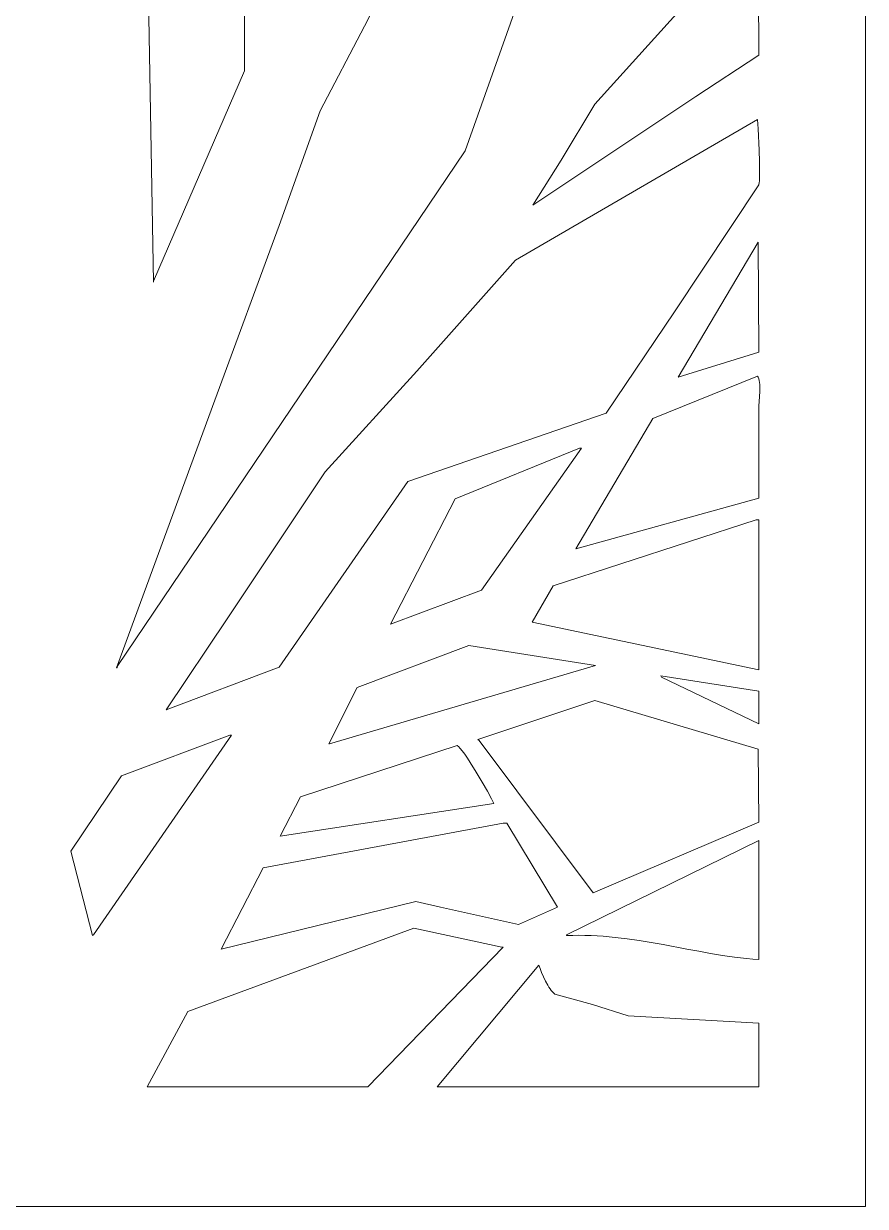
# Model space of a CAD drawing. Header units: centimetres. Extents: x 14.8 to 20.7, y -2.9 to 9.
# Drawn here: x 17.85 to 20.72, y -2.926 to 1.108 of the extents above; entities that cross this region are included whole.
import ezdxf

# ---------------------------------------------------------------- set-up
doc = ezdxf.new("R2010")
doc.units = ezdxf.units.CM
doc.header["$MEASUREMENT"] = 0
doc.layers.add('layer 1', color=7, linetype='Continuous')

msp = doc.modelspace()

# ---------------------------------------------------------------- linework, layer by layer
at = {"layer": 'layer 1', "color": 250, "lineweight": 9}
for points, knots in [([(14.76651, 9.00076), (14.76651, 9.00076), (14.76651, 9.00076), (14.76651, 9.00076), (14.76651, 9.00076), (14.76651, 9.00076), (20.71958, 9.00076), (20.71958, 9.00076), (20.71958, 9.00076), (20.71958, 9.00076), (20.71958, 9.00076), (20.71958, 9.00076), (20.71958, 9.00076), (20.71958, 9.00076), (20.71958, -2.92623), (20.71958, -2.92623), (20.71958, -2.92623), (20.71958, -2.92623), (20.71958, -2.92623), (20.71958, -2.92623), (20.71958, -2.92623), (20.71958, -2.92623), (14.76651, -2.92623), (14.76651, -2.92623), (14.76651, -2.92623), (14.76651, -2.92623), (14.76651, -2.92623), (14.76651, -2.92623), (14.76651, -2.92623), (14.76651, -2.92623), (14.76651, 9.00076), (14.76651, 9.00076), (14.76651, 9.00076), (14.76651, 9.00076), (14.76651, 9.00076), (14.76651, 9.00076)], [0, 0, 0, 0, 0.1, 0.1, 0.1, 0.1, 0.2, 0.2, 0.2, 0.2, 0.3, 0.3, 0.3, 0.3, 0.4, 0.4, 0.4, 0.4, 0.5, 0.5, 0.5, 0.5, 0.6, 0.6, 0.6, 0.6, 0.7, 0.7, 0.7, 0.7, 0.8, 0.8, 0.8, 0.8, 1, 1, 1, 1]), ([(20.09382, 2.15469), (20.09382, 2.15469), (20.09382, 2.15469), (20.09382, 2.15469), (20.09382, 2.15469), (20.09382, 2.15469), (19.88385, 2.14626), (19.88385, 2.14626), (19.88385, 2.14626), (19.88385, 2.14626), (19.88385, 2.14626), (19.88385, 2.14626), (19.88385, 2.14626), (19.88385, 2.14626), (19.70955, 1.96532), (19.70955, 1.96532), (19.70955, 1.96532), (19.70955, 1.96532), (19.70955, 1.96532), (19.70955, 1.96532), (19.70955, 1.96532), (19.70955, 1.96532), (19.6896, 1.94115), (19.6896, 1.94115), (19.6896, 1.94115), (19.6896, 1.94115), (19.66862, 1.91695), (19.66862, 1.91695), (19.66862, 1.91695), (19.66862, 1.91695), (19.64761, 1.89328), (19.64761, 1.89328), (19.64761, 1.89328), (19.64761, 1.89328), (19.62609, 1.8696), (19.62609, 1.8696), (19.62609, 1.8696), (19.62609, 1.8696), (19.60404, 1.84645), (19.60404, 1.84645), (19.60404, 1.84645), (19.60404, 1.84645), (19.58147, 1.82332), (19.58147, 1.82332), (19.58147, 1.82332), (19.58147, 1.82332), (19.5363, 1.77755), (19.5363, 1.77755), (19.5363, 1.77755), (19.5363, 1.77755), (19.49012, 1.73285), (19.49012, 1.73285), (19.49012, 1.73285), (19.49012, 1.73285), (19.44393, 1.68815), (19.44393, 1.68815), (19.44393, 1.68815), (19.44393, 1.68815), (19.39773, 1.64396), (19.39773, 1.64396), (19.39773, 1.64396), (19.39773, 1.64396), (19.35258, 1.59925), (19.35258, 1.59925), (19.35258, 1.59925), (19.35258, 1.59925), (19.35258, 1.59925), (19.35258, 1.59925), (19.35258, 1.59925), (19.35258, 1.59925), (19.18039, 1.43514), (19.18039, 1.43514), (19.18039, 1.43514), (19.18039, 1.43514), (19.18039, 1.43514), (19.18039, 1.43514), (19.18039, 1.43514), (19.18039, 1.43514), (19.01241, 1.09853), (19.01241, 1.09853), (19.01241, 1.09853), (19.01241, 1.09853), (19.01241, 1.09853), (19.01241, 1.09853), (19.01241, 1.09853), (19.01241, 1.09853), (18.86121, 0.81028), (18.86121, 0.81028), (18.86121, 0.81028), (18.86121, 0.81028), (18.86121, 0.81028), (18.86121, 0.81028), (18.86121, 0.81028), (18.86121, 0.81028), (18.72053, 0.41897), (18.72053, 0.41897), (18.72053, 0.41897), (18.72053, 0.41897), (18.72053, 0.41897), (18.72053, 0.41897), (18.72053, 0.41897), (18.72053, 0.41897), (18.50213, -0.17641), (18.50213, -0.17641), (18.50213, -0.17641), (18.50213, -0.17641), (18.50213, -0.17641), (18.50213, -0.17641), (18.50213, -0.17641), (18.50213, -0.17641), (18.16615, -1.08952), (18.16615, -1.08952), (18.16615, -1.08952), (18.16615, -1.08952), (18.16615, -1.08952), (18.16615, -1.08952), (18.16615, -1.08952), (18.16615, -1.08952), (18.16826, -1.08952), (18.16826, -1.08952), (18.16826, -1.08952), (18.16826, -1.08952), (18.16826, -1.08952), (18.16826, -1.08952), (18.16826, -1.08952), (18.16826, -1.08952), (18.16826, -1.08532), (18.16826, -1.08532), (18.16826, -1.08532), (18.16826, -1.08532), (18.16826, -1.08532), (18.16826, -1.08532), (18.16826, -1.08532), (18.16826, -1.08532), (19.35468, 0.67355), (19.35468, 0.67355), (19.35468, 0.67355), (19.35468, 0.67355), (19.35468, 0.67355), (19.35468, 0.67355), (19.35468, 0.67355), (19.35468, 0.67355), (19.73265, 1.73811), (19.73265, 1.73811), (19.73265, 1.73811), (19.73265, 1.73811), (19.73265, 1.73811), (19.73265, 1.73811), (19.73265, 1.73811), (19.73265, 1.73811), (20.14002, 2.15469), (20.14002, 2.15469), (20.14002, 2.15469), (20.14002, 2.15469), (20.14002, 2.15469), (20.14002, 2.15469), (20.14002, 2.15469), (20.14002, 2.15469), (20.09382, 2.15469), (20.09382, 2.15469), (20.09382, 2.15469), (20.09382, 2.15469), (20.09382, 2.15469), (20.09382, 2.15469)], [0, 0, 0, 0, 0.0238095, 0.0238095, 0.0238095, 0.0238095, 0.047619, 0.047619, 0.047619, 0.047619, 0.0714286, 0.0714286, 0.0714286, 0.0714286, 0.0952381, 0.0952381, 0.0952381, 0.0952381, 0.1190476, 0.1190476, 0.1190476, 0.1190476, 0.1428571, 0.1428571, 0.1428571, 0.1428571, 0.1666667, 0.1666667, 0.1666667, 0.1666667, 0.1904762, 0.1904762, 0.1904762, 0.1904762, 0.2142857, 0.2142857, 0.2142857, 0.2142857, 0.2380952, 0.2380952, 0.2380952, 0.2380952, 0.2619048, 0.2619048, 0.2619048, 0.2619048, 0.2857143, 0.2857143, 0.2857143, 0.2857143, 0.3095238, 0.3095238, 0.3095238, 0.3095238, 0.3333333, 0.3333333, 0.3333333, 0.3333333, 0.3571429, 0.3571429, 0.3571429, 0.3571429, 0.3809524, 0.3809524, 0.3809524, 0.3809524, 0.4047619, 0.4047619, 0.4047619, 0.4047619, 0.4285714, 0.4285714, 0.4285714, 0.4285714, 0.452381, 0.452381, 0.452381, 0.452381, 0.4761905, 0.4761905, 0.4761905, 0.4761905, 0.5, 0.5, 0.5, 0.5, 0.5238095, 0.5238095, 0.5238095, 0.5238095, 0.547619, 0.547619, 0.547619, 0.547619, 0.5714286, 0.5714286, 0.5714286, 0.5714286, 0.5952381, 0.5952381, 0.5952381, 0.5952381, 0.6190476, 0.6190476, 0.6190476, 0.6190476, 0.6428571, 0.6428571, 0.6428571, 0.6428571, 0.6666667, 0.6666667, 0.6666667, 0.6666667, 0.6904762, 0.6904762, 0.6904762, 0.6904762, 0.7142857, 0.7142857, 0.7142857, 0.7142857, 0.7380952, 0.7380952, 0.7380952, 0.7380952, 0.7619048, 0.7619048, 0.7619048, 0.7619048, 0.7857143, 0.7857143, 0.7857143, 0.7857143, 0.8095238, 0.8095238, 0.8095238, 0.8095238, 0.8333333, 0.8333333, 0.8333333, 0.8333333, 0.8571429, 0.8571429, 0.8571429, 0.8571429, 0.8809524, 0.8809524, 0.8809524, 0.8809524, 0.9047619, 0.9047619, 0.9047619, 0.9047619, 0.9285714, 0.9285714, 0.9285714, 0.9285714, 0.952381, 0.952381, 0.952381, 0.952381, 1, 1, 1, 1]), ([(18.60082, 1.83488), (18.60082, 1.83488), (18.60082, 1.83488), (18.60082, 1.83488), (18.60082, 1.83488), (18.60082, 1.83488), (18.27115, 1.45408), (18.27115, 1.45408), (18.27115, 1.45408), (18.27115, 1.45408), (18.27115, 1.45408), (18.27115, 1.45408), (18.27115, 1.45408), (18.27115, 1.45408), (18.29214, 0.2254), (18.29214, 0.2254), (18.29214, 0.2254), (18.29214, 0.2254), (18.29214, 0.2254), (18.29214, 0.2254), (18.29214, 0.2254), (18.29214, 0.2254), (18.29214, 0.22963), (18.29214, 0.22963), (18.29214, 0.22963), (18.29214, 0.22963), (18.29214, 0.22963), (18.29214, 0.22963), (18.29214, 0.22963), (18.29214, 0.22963), (18.60294, 0.94705), (18.60294, 0.94705), (18.60294, 0.94705), (18.60294, 0.94705), (18.60294, 0.94705), (18.60294, 0.94705), (18.60294, 0.94705), (18.60294, 0.94705), (18.60294, 1.39308), (18.60294, 1.39308), (18.60294, 1.39308), (18.60294, 1.39308), (18.60294, 1.39308), (18.60294, 1.39308), (18.60294, 1.39308), (18.60294, 1.39308), (18.60082, 1.83488), (18.60082, 1.83488), (18.60082, 1.83488), (18.60082, 1.83488), (18.60082, 1.83488), (18.60082, 1.83488)], [0, 0, 0, 0, 0.0714286, 0.0714286, 0.0714286, 0.0714286, 0.1428571, 0.1428571, 0.1428571, 0.1428571, 0.2142857, 0.2142857, 0.2142857, 0.2142857, 0.2857143, 0.2857143, 0.2857143, 0.2857143, 0.3571429, 0.3571429, 0.3571429, 0.3571429, 0.4285714, 0.4285714, 0.4285714, 0.4285714, 0.5, 0.5, 0.5, 0.5, 0.5714286, 0.5714286, 0.5714286, 0.5714286, 0.6428571, 0.6428571, 0.6428571, 0.6428571, 0.7142857, 0.7142857, 0.7142857, 0.7142857, 0.7857143, 0.7857143, 0.7857143, 0.7857143, 0.8571429, 0.8571429, 0.8571429, 0.8571429, 1, 1, 1, 1]), ([(20.35421, 1.44988), (20.35421, 1.44988), (20.35421, 1.44988), (20.35421, 1.44988), (20.35421, 1.44988), (20.35421, 1.44988), (19.79774, 0.83343), (19.79774, 0.83343), (19.79774, 0.83343), (19.79774, 0.83343), (19.79774, 0.83343), (19.79774, 0.83343), (19.79774, 0.83343), (19.79774, 0.83343), (19.68226, 0.64198), (19.68226, 0.64198), (19.68226, 0.64198), (19.68226, 0.64198), (19.68226, 0.64198), (19.68226, 0.64198), (19.68226, 0.64198), (19.68226, 0.64198), (19.58564, 0.48838), (19.58564, 0.48838), (19.58564, 0.48838), (19.58564, 0.48838), (19.58564, 0.48838), (19.58564, 0.48838), (19.58564, 0.48838), (19.58564, 0.48838), (20.14214, 0.85869), (20.14214, 0.85869), (20.14214, 0.85869), (20.14214, 0.85869), (20.14214, 0.85869), (20.14214, 0.85869), (20.14214, 0.85869), (20.14214, 0.85869), (20.35633, 0.99964), (20.35633, 0.99964), (20.35633, 0.99964), (20.35633, 0.99964), (20.35633, 0.99964), (20.35633, 0.99964), (20.35633, 0.99964), (20.35633, 0.99964), (20.35421, 1.44988), (20.35421, 1.44988), (20.35421, 1.44988), (20.35421, 1.44988), (20.35421, 1.44988), (20.35421, 1.44988)], [0, 0, 0, 0, 0.0714286, 0.0714286, 0.0714286, 0.0714286, 0.1428571, 0.1428571, 0.1428571, 0.1428571, 0.2142857, 0.2142857, 0.2142857, 0.2142857, 0.2857143, 0.2857143, 0.2857143, 0.2857143, 0.3571429, 0.3571429, 0.3571429, 0.3571429, 0.4285714, 0.4285714, 0.4285714, 0.4285714, 0.5, 0.5, 0.5, 0.5, 0.5714286, 0.5714286, 0.5714286, 0.5714286, 0.6428571, 0.6428571, 0.6428571, 0.6428571, 0.7142857, 0.7142857, 0.7142857, 0.7142857, 0.7857143, 0.7857143, 0.7857143, 0.7857143, 0.8571429, 0.8571429, 0.8571429, 0.8571429, 1, 1, 1, 1]), ([(20.35211, 0.78085), (20.35211, 0.78085), (20.35211, 0.78085), (20.35211, 0.78085), (20.35211, 0.78085), (20.35211, 0.78085), (19.52688, 0.30114), (19.52688, 0.30114), (19.52688, 0.30114), (19.52688, 0.30114), (19.52688, 0.30114), (19.52688, 0.30114), (19.52688, 0.30114), (19.52688, 0.30114), (19.19088, -0.07755), (19.19088, -0.07755), (19.19088, -0.07755), (19.19088, -0.07755), (19.19088, -0.07755), (19.19088, -0.07755), (19.19088, -0.07755), (19.19088, -0.07755), (18.878, -0.4205), (18.878, -0.4205), (18.878, -0.4205), (18.878, -0.4205), (18.878, -0.4205), (18.878, -0.4205), (18.878, -0.4205), (18.878, -0.4205), (18.54623, -0.91912), (18.54623, -0.91912), (18.54623, -0.91912), (18.54623, -0.91912), (18.54623, -0.91912), (18.54623, -0.91912), (18.54623, -0.91912), (18.54623, -0.91912), (18.33625, -1.23259), (18.33625, -1.23259), (18.33625, -1.23259), (18.33625, -1.23259), (18.33625, -1.23259), (18.33625, -1.23259), (18.33625, -1.23259), (18.33625, -1.23259), (18.72053, -1.08743), (18.72053, -1.08743), (18.72053, -1.08743), (18.72053, -1.08743), (18.72053, -1.08743), (18.72053, -1.08743), (18.72053, -1.08743), (18.72053, -1.08743), (19.15942, -0.45415), (19.15942, -0.45415), (19.15942, -0.45415), (19.15942, -0.45415), (19.15942, -0.45415), (19.15942, -0.45415), (19.15942, -0.45415), (19.15942, -0.45415), (19.83557, -0.22062), (19.83557, -0.22062), (19.83557, -0.22062), (19.83557, -0.22062), (19.83557, -0.22062), (19.83557, -0.22062), (19.83557, -0.22062), (19.83557, -0.22062), (20.06862, 0.12441), (20.06862, 0.12441), (20.06862, 0.12441), (20.06862, 0.12441), (20.06862, 0.12441), (20.06862, 0.12441), (20.06862, 0.12441), (20.06862, 0.12441), (20.35633, 0.55782), (20.35633, 0.55782), (20.35633, 0.55782), (20.35633, 0.55782), (20.35633, 0.55782), (20.35633, 0.55782), (20.35633, 0.55782), (20.35633, 0.55782), (20.35684, 0.55994), (20.35684, 0.55994), (20.35684, 0.55994), (20.35684, 0.55994), (20.35735, 0.56362), (20.35735, 0.56362), (20.35735, 0.56362), (20.35735, 0.56362), (20.3584, 0.57307), (20.3584, 0.57307), (20.3584, 0.57307), (20.3584, 0.57307), (20.35893, 0.58569), (20.35893, 0.58569), (20.35893, 0.58569), (20.35893, 0.58569), (20.35893, 0.60095), (20.35893, 0.60095), (20.35893, 0.60095), (20.35893, 0.60095), (20.3584, 0.63672), (20.3584, 0.63672), (20.3584, 0.63672), (20.3584, 0.63672), (20.35735, 0.67668), (20.35735, 0.67668), (20.35735, 0.67668), (20.35735, 0.67668), (20.35368, 0.74876), (20.35368, 0.74876), (20.35368, 0.74876), (20.35368, 0.74876), (20.35211, 0.78085), (20.35211, 0.78085), (20.35211, 0.78085), (20.35211, 0.78085), (20.35211, 0.78085), (20.35211, 0.78085)], [0, 0, 0, 0, 0.03125, 0.03125, 0.03125, 0.03125, 0.0625, 0.0625, 0.0625, 0.0625, 0.09375, 0.09375, 0.09375, 0.09375, 0.125, 0.125, 0.125, 0.125, 0.15625, 0.15625, 0.15625, 0.15625, 0.1875, 0.1875, 0.1875, 0.1875, 0.21875, 0.21875, 0.21875, 0.21875, 0.25, 0.25, 0.25, 0.25, 0.28125, 0.28125, 0.28125, 0.28125, 0.3125, 0.3125, 0.3125, 0.3125, 0.34375, 0.34375, 0.34375, 0.34375, 0.375, 0.375, 0.375, 0.375, 0.40625, 0.40625, 0.40625, 0.40625, 0.4375, 0.4375, 0.4375, 0.4375, 0.46875, 0.46875, 0.46875, 0.46875, 0.5, 0.5, 0.5, 0.5, 0.53125, 0.53125, 0.53125, 0.53125, 0.5625, 0.5625, 0.5625, 0.5625, 0.59375, 0.59375, 0.59375, 0.59375, 0.625, 0.625, 0.625, 0.625, 0.65625, 0.65625, 0.65625, 0.65625, 0.6875, 0.6875, 0.6875, 0.6875, 0.71875, 0.71875, 0.71875, 0.71875, 0.75, 0.75, 0.75, 0.75, 0.78125, 0.78125, 0.78125, 0.78125, 0.8125, 0.8125, 0.8125, 0.8125, 0.84375, 0.84375, 0.84375, 0.84375, 0.875, 0.875, 0.875, 0.875, 0.90625, 0.90625, 0.90625, 0.90625, 0.9375, 0.9375, 0.9375, 0.9375, 1, 1, 1, 1]), ([(20.35421, 0.36217), (20.35421, 0.36217), (20.35421, 0.36217), (20.35421, 0.36217), (20.35421, 0.36217), (20.35421, 0.36217), (20.08124, -0.09859), (20.08124, -0.09859), (20.08124, -0.09859), (20.08124, -0.09859), (20.08124, -0.09859), (20.08124, -0.09859), (20.08124, -0.09859), (20.08124, -0.09859), (20.35633, -0.01233), (20.35633, -0.01233), (20.35633, -0.01233), (20.35633, -0.01233), (20.35633, -0.01233), (20.35633, -0.01233), (20.35633, -0.01233), (20.35633, -0.01233), (20.35421, 0.36217), (20.35421, 0.36217), (20.35421, 0.36217), (20.35421, 0.36217), (20.35421, 0.36217), (20.35421, 0.36217)], [0, 0, 0, 0, 0.125, 0.125, 0.125, 0.125, 0.25, 0.25, 0.25, 0.25, 0.375, 0.375, 0.375, 0.375, 0.5, 0.5, 0.5, 0.5, 0.625, 0.625, 0.625, 0.625, 0.75, 0.75, 0.75, 0.75, 1, 1, 1, 1]), ([(20.35211, -0.09438), (20.35211, -0.09438), (20.35211, -0.09438), (20.35211, -0.09438), (20.35211, -0.09438), (20.35211, -0.09438), (19.99513, -0.23955), (19.99513, -0.23955), (19.99513, -0.23955), (19.99513, -0.23955), (19.99513, -0.23955), (19.99513, -0.23955), (19.99513, -0.23955), (19.99513, -0.23955), (19.73265, -0.68347), (19.73265, -0.68347), (19.73265, -0.68347), (19.73265, -0.68347), (19.73265, -0.68347), (19.73265, -0.68347), (19.73265, -0.68347), (19.73265, -0.68347), (20.35633, -0.51095), (20.35633, -0.51095), (20.35633, -0.51095), (20.35633, -0.51095), (20.35633, -0.51095), (20.35633, -0.51095), (20.35633, -0.51095), (20.35633, -0.51095), (20.35633, -0.208), (20.35633, -0.208), (20.35633, -0.208), (20.35633, -0.208), (20.35633, -0.208), (20.35633, -0.208), (20.35633, -0.208), (20.35633, -0.208), (20.35684, -0.19538), (20.35684, -0.19538), (20.35684, -0.19538), (20.35684, -0.19538), (20.35735, -0.18064), (20.35735, -0.18064), (20.35735, -0.18064), (20.35735, -0.18064), (20.3584, -0.16435), (20.3584, -0.16435), (20.3584, -0.16435), (20.3584, -0.16435), (20.35948, -0.14751), (20.35948, -0.14751), (20.35948, -0.14751), (20.35948, -0.14751), (20.35948, -0.13122), (20.35948, -0.13122), (20.35948, -0.13122), (20.35948, -0.13122), (20.35948, -0.1233), (20.35948, -0.1233), (20.35948, -0.1233), (20.35948, -0.1233), (20.3584, -0.11649), (20.3584, -0.11649), (20.3584, -0.11649), (20.3584, -0.11649), (20.35788, -0.10965), (20.35788, -0.10965), (20.35788, -0.10965), (20.35788, -0.10965), (20.35633, -0.10387), (20.35633, -0.10387), (20.35633, -0.10387), (20.35633, -0.10387), (20.35421, -0.09859), (20.35421, -0.09859), (20.35421, -0.09859), (20.35421, -0.09859), (20.35211, -0.09438), (20.35211, -0.09438), (20.35211, -0.09438), (20.35211, -0.09438), (20.35211, -0.09438), (20.35211, -0.09438)], [0, 0, 0, 0, 0.0454545, 0.0454545, 0.0454545, 0.0454545, 0.0909091, 0.0909091, 0.0909091, 0.0909091, 0.1363636, 0.1363636, 0.1363636, 0.1363636, 0.1818182, 0.1818182, 0.1818182, 0.1818182, 0.2272727, 0.2272727, 0.2272727, 0.2272727, 0.2727273, 0.2727273, 0.2727273, 0.2727273, 0.3181818, 0.3181818, 0.3181818, 0.3181818, 0.3636364, 0.3636364, 0.3636364, 0.3636364, 0.4090909, 0.4090909, 0.4090909, 0.4090909, 0.4545455, 0.4545455, 0.4545455, 0.4545455, 0.5, 0.5, 0.5, 0.5, 0.5454545, 0.5454545, 0.5454545, 0.5454545, 0.5909091, 0.5909091, 0.5909091, 0.5909091, 0.6363636, 0.6363636, 0.6363636, 0.6363636, 0.6818182, 0.6818182, 0.6818182, 0.6818182, 0.7272727, 0.7272727, 0.7272727, 0.7272727, 0.7727273, 0.7727273, 0.7727273, 0.7727273, 0.8181818, 0.8181818, 0.8181818, 0.8181818, 0.8636364, 0.8636364, 0.8636364, 0.8636364, 0.9090909, 0.9090909, 0.9090909, 0.9090909, 1, 1, 1, 1]), ([(19.74527, -0.34054), (19.74527, -0.34054), (19.74527, -0.34054), (19.74527, -0.34054), (19.74527, -0.34054), (19.74527, -0.34054), (19.32108, -0.51307), (19.32108, -0.51307), (19.32108, -0.51307), (19.32108, -0.51307), (19.32108, -0.51307), (19.32108, -0.51307), (19.32108, -0.51307), (19.32108, -0.51307), (19.10061, -0.94015), (19.10061, -0.94015), (19.10061, -0.94015), (19.10061, -0.94015), (19.10061, -0.94015), (19.10061, -0.94015), (19.10061, -0.94015), (19.10061, -0.94015), (19.41138, -0.82443), (19.41138, -0.82443), (19.41138, -0.82443), (19.41138, -0.82443), (19.41138, -0.82443), (19.41138, -0.82443), (19.41138, -0.82443), (19.41138, -0.82443), (19.75155, -0.34054), (19.75155, -0.34054), (19.75155, -0.34054), (19.75155, -0.34054), (19.75155, -0.34054), (19.75155, -0.34054), (19.75155, -0.34054), (19.75155, -0.34054), (19.74527, -0.34054), (19.74527, -0.34054), (19.74527, -0.34054), (19.74527, -0.34054), (19.74527, -0.34054), (19.74527, -0.34054)], [0, 0, 0, 0, 0.0833333, 0.0833333, 0.0833333, 0.0833333, 0.1666667, 0.1666667, 0.1666667, 0.1666667, 0.25, 0.25, 0.25, 0.25, 0.3333333, 0.3333333, 0.3333333, 0.3333333, 0.4166667, 0.4166667, 0.4166667, 0.4166667, 0.5, 0.5, 0.5, 0.5, 0.5833333, 0.5833333, 0.5833333, 0.5833333, 0.6666667, 0.6666667, 0.6666667, 0.6666667, 0.75, 0.75, 0.75, 0.75, 0.8333333, 0.8333333, 0.8333333, 0.8333333, 1, 1, 1, 1]), ([(20.34792, -0.58458), (20.34792, -0.58458), (20.34792, -0.58458), (20.34792, -0.58458), (20.34792, -0.58458), (20.34792, -0.58458), (19.65497, -0.80971), (19.65497, -0.80971), (19.65497, -0.80971), (19.65497, -0.80971), (19.65497, -0.80971), (19.65497, -0.80971), (19.65497, -0.80971), (19.65497, -0.80971), (19.58357, -0.93386), (19.58357, -0.93386), (19.58357, -0.93386), (19.58357, -0.93386), (19.58357, -0.93386), (19.58357, -0.93386), (19.58357, -0.93386), (19.58357, -0.93386), (20.35633, -1.09585), (20.35633, -1.09585), (20.35633, -1.09585), (20.35633, -1.09585), (20.35633, -1.09585), (20.35633, -1.09585), (20.35633, -1.09585), (20.35633, -1.09585), (20.35633, -0.58458), (20.35633, -0.58458), (20.35633, -0.58458), (20.35633, -0.58458), (20.35633, -0.58458), (20.35633, -0.58458), (20.35633, -0.58458), (20.35633, -0.58458), (20.34792, -0.58458), (20.34792, -0.58458), (20.34792, -0.58458), (20.34792, -0.58458), (20.34792, -0.58458), (20.34792, -0.58458)], [0, 0, 0, 0, 0.0833333, 0.0833333, 0.0833333, 0.0833333, 0.1666667, 0.1666667, 0.1666667, 0.1666667, 0.25, 0.25, 0.25, 0.25, 0.3333333, 0.3333333, 0.3333333, 0.3333333, 0.4166667, 0.4166667, 0.4166667, 0.4166667, 0.5, 0.5, 0.5, 0.5, 0.5833333, 0.5833333, 0.5833333, 0.5833333, 0.6666667, 0.6666667, 0.6666667, 0.6666667, 0.75, 0.75, 0.75, 0.75, 0.8333333, 0.8333333, 0.8333333, 0.8333333, 1, 1, 1, 1]), ([(19.36727, -1.01379), (19.36727, -1.01379), (19.36727, -1.01379), (19.36727, -1.01379), (19.36727, -1.01379), (19.36727, -1.01379), (18.98719, -1.15686), (18.98719, -1.15686), (18.98719, -1.15686), (18.98719, -1.15686), (18.98719, -1.15686), (18.98719, -1.15686), (18.98719, -1.15686), (18.98719, -1.15686), (18.89061, -1.3483), (18.89061, -1.3483), (18.89061, -1.3483), (18.89061, -1.3483), (18.89061, -1.3483), (18.89061, -1.3483), (18.89061, -1.3483), (18.89061, -1.3483), (18.8927, -1.3483), (18.8927, -1.3483), (18.8927, -1.3483), (18.8927, -1.3483), (18.8927, -1.3483), (18.8927, -1.3483), (18.8927, -1.3483), (18.8927, -1.3483), (19.79984, -1.08112), (19.79984, -1.08112), (19.79984, -1.08112), (19.79984, -1.08112), (19.79984, -1.08112), (19.79984, -1.08112), (19.79984, -1.08112), (19.79984, -1.08112), (19.36727, -1.01379), (19.36727, -1.01379), (19.36727, -1.01379), (19.36727, -1.01379), (19.36727, -1.01379), (19.36727, -1.01379)], [0, 0, 0, 0, 0.0833333, 0.0833333, 0.0833333, 0.0833333, 0.1666667, 0.1666667, 0.1666667, 0.1666667, 0.25, 0.25, 0.25, 0.25, 0.3333333, 0.3333333, 0.3333333, 0.3333333, 0.4166667, 0.4166667, 0.4166667, 0.4166667, 0.5, 0.5, 0.5, 0.5, 0.5833333, 0.5833333, 0.5833333, 0.5833333, 0.6666667, 0.6666667, 0.6666667, 0.6666667, 0.75, 0.75, 0.75, 0.75, 0.8333333, 0.8333333, 0.8333333, 0.8333333, 1, 1, 1, 1]), ([(20.35633, -1.16948), (20.35633, -1.16948), (20.35633, -1.16948), (20.35633, -1.16948), (20.35633, -1.16948), (20.35633, -1.16948), (20.02242, -1.11688), (20.02242, -1.11688), (20.02242, -1.11688), (20.02242, -1.11688), (20.02242, -1.11688), (20.02242, -1.11688), (20.02242, -1.11688), (20.02242, -1.11688), (20.02452, -1.1211), (20.02452, -1.1211), (20.02452, -1.1211), (20.02452, -1.1211), (20.02452, -1.1211), (20.02452, -1.1211), (20.02452, -1.1211), (20.02452, -1.1211), (20.35633, -1.28097), (20.35633, -1.28097), (20.35633, -1.28097), (20.35633, -1.28097), (20.35633, -1.28097), (20.35633, -1.28097), (20.35633, -1.28097), (20.35633, -1.28097), (20.35633, -1.16948), (20.35633, -1.16948), (20.35633, -1.16948), (20.35633, -1.16948), (20.35633, -1.16948), (20.35633, -1.16948)], [0, 0, 0, 0, 0.1, 0.1, 0.1, 0.1, 0.2, 0.2, 0.2, 0.2, 0.3, 0.3, 0.3, 0.3, 0.4, 0.4, 0.4, 0.4, 0.5, 0.5, 0.5, 0.5, 0.6, 0.6, 0.6, 0.6, 0.7, 0.7, 0.7, 0.7, 0.8, 0.8, 0.8, 0.8, 1, 1, 1, 1]), ([(19.79774, -1.20104), (19.79774, -1.20104), (19.79774, -1.20104), (19.79774, -1.20104), (19.79774, -1.20104), (19.79774, -1.20104), (19.39875, -1.33358), (19.39875, -1.33358), (19.39875, -1.33358), (19.39875, -1.33358), (19.39875, -1.33358), (19.39875, -1.33358), (19.39875, -1.33358), (19.39875, -1.33358), (19.40298, -1.33779), (19.40298, -1.33779), (19.40298, -1.33779), (19.40298, -1.33779), (19.40298, -1.33779), (19.40298, -1.33779), (19.40298, -1.33779), (19.40298, -1.33779), (19.79142, -1.85744), (19.79142, -1.85744), (19.79142, -1.85744), (19.79142, -1.85744), (19.79142, -1.85744), (19.79142, -1.85744), (19.79142, -1.85744), (19.79142, -1.85744), (20.35633, -1.61552), (20.35633, -1.61552), (20.35633, -1.61552), (20.35633, -1.61552), (20.35633, -1.61552), (20.35633, -1.61552), (20.35633, -1.61552), (20.35633, -1.61552), (20.35421, -1.36725), (20.35421, -1.36725), (20.35421, -1.36725), (20.35421, -1.36725), (20.35421, -1.36725), (20.35421, -1.36725), (20.35421, -1.36725), (20.35421, -1.36725), (19.79774, -1.20104), (19.79774, -1.20104), (19.79774, -1.20104), (19.79774, -1.20104), (19.79774, -1.20104), (19.79774, -1.20104)], [0, 0, 0, 0, 0.0714286, 0.0714286, 0.0714286, 0.0714286, 0.1428571, 0.1428571, 0.1428571, 0.1428571, 0.2142857, 0.2142857, 0.2142857, 0.2142857, 0.2857143, 0.2857143, 0.2857143, 0.2857143, 0.3571429, 0.3571429, 0.3571429, 0.3571429, 0.4285714, 0.4285714, 0.4285714, 0.4285714, 0.5, 0.5, 0.5, 0.5, 0.5714286, 0.5714286, 0.5714286, 0.5714286, 0.6428571, 0.6428571, 0.6428571, 0.6428571, 0.7142857, 0.7142857, 0.7142857, 0.7142857, 0.7857143, 0.7857143, 0.7857143, 0.7857143, 0.8571429, 0.8571429, 0.8571429, 0.8571429, 1, 1, 1, 1]), ([(18.55254, -1.31886), (18.55254, -1.31886), (18.55254, -1.31886), (18.55254, -1.31886), (18.55254, -1.31886), (18.55254, -1.31886), (18.18296, -1.45771), (18.18296, -1.45771), (18.18296, -1.45771), (18.18296, -1.45771), (18.18296, -1.45771), (18.18296, -1.45771), (18.18296, -1.45771), (18.18296, -1.45771), (18.01078, -1.71438), (18.01078, -1.71438), (18.01078, -1.71438), (18.01078, -1.71438), (18.01078, -1.71438), (18.01078, -1.71438), (18.01078, -1.71438), (18.01078, -1.71438), (18.08426, -2.00262), (18.08426, -2.00262), (18.08426, -2.00262), (18.08426, -2.00262), (18.08426, -2.00262), (18.08426, -2.00262), (18.08426, -2.00262), (18.08426, -2.00262), (18.08847, -2.00054), (18.08847, -2.00054), (18.08847, -2.00054), (18.08847, -2.00054), (18.08847, -2.00054), (18.08847, -2.00054), (18.08847, -2.00054), (18.08847, -2.00054), (18.55884, -1.31886), (18.55884, -1.31886), (18.55884, -1.31886), (18.55884, -1.31886), (18.55884, -1.31886), (18.55884, -1.31886), (18.55884, -1.31886), (18.55884, -1.31886), (18.55254, -1.31886), (18.55254, -1.31886), (18.55254, -1.31886), (18.55254, -1.31886), (18.55254, -1.31886), (18.55254, -1.31886)], [0, 0, 0, 0, 0.0714286, 0.0714286, 0.0714286, 0.0714286, 0.1428571, 0.1428571, 0.1428571, 0.1428571, 0.2142857, 0.2142857, 0.2142857, 0.2142857, 0.2857143, 0.2857143, 0.2857143, 0.2857143, 0.3571429, 0.3571429, 0.3571429, 0.3571429, 0.4285714, 0.4285714, 0.4285714, 0.4285714, 0.5, 0.5, 0.5, 0.5, 0.5714286, 0.5714286, 0.5714286, 0.5714286, 0.6428571, 0.6428571, 0.6428571, 0.6428571, 0.7142857, 0.7142857, 0.7142857, 0.7142857, 0.7857143, 0.7857143, 0.7857143, 0.7857143, 0.8571429, 0.8571429, 0.8571429, 0.8571429, 1, 1, 1, 1]), ([(19.32739, -1.35464), (19.32739, -1.35464), (19.32739, -1.35464), (19.32739, -1.35464), (19.32739, -1.35464), (19.32739, -1.35464), (18.79402, -1.52925), (18.79402, -1.52925), (18.79402, -1.52925), (18.79402, -1.52925), (18.79402, -1.52925), (18.79402, -1.52925), (18.79402, -1.52925), (18.79402, -1.52925), (18.72471, -1.66388), (18.72471, -1.66388), (18.72471, -1.66388), (18.72471, -1.66388), (18.72471, -1.66388), (18.72471, -1.66388), (18.72471, -1.66388), (18.72471, -1.66388), (19.45336, -1.55239), (19.45336, -1.55239), (19.45336, -1.55239), (19.45336, -1.55239), (19.45336, -1.55239), (19.45336, -1.55239), (19.45336, -1.55239), (19.45336, -1.55239), (19.44497, -1.5361), (19.44497, -1.5361), (19.44497, -1.5361), (19.44497, -1.5361), (19.43079, -1.51031), (19.43079, -1.51031), (19.43079, -1.51031), (19.43079, -1.51031), (19.41294, -1.47927), (19.41294, -1.47927), (19.41294, -1.47927), (19.41294, -1.47927), (19.39301, -1.44509), (19.39301, -1.44509), (19.39301, -1.44509), (19.39301, -1.44509), (19.37251, -1.41247), (19.37251, -1.41247), (19.37251, -1.41247), (19.37251, -1.41247), (19.36257, -1.39775), (19.36257, -1.39775), (19.36257, -1.39775), (19.36257, -1.39775), (19.35363, -1.38407), (19.35363, -1.38407), (19.35363, -1.38407), (19.35363, -1.38407), (19.34524, -1.37303), (19.34524, -1.37303), (19.34524, -1.37303), (19.34524, -1.37303), (19.33788, -1.36409), (19.33788, -1.36409), (19.33788, -1.36409), (19.33788, -1.36409), (19.3321, -1.35778), (19.3321, -1.35778), (19.3321, -1.35778), (19.3321, -1.35778), (19.32948, -1.35568), (19.32948, -1.35568), (19.32948, -1.35568), (19.32948, -1.35568), (19.32739, -1.35464), (19.32739, -1.35464), (19.32739, -1.35464), (19.32739, -1.35464), (19.32739, -1.35464), (19.32739, -1.35464)], [0, 0, 0, 0, 0.047619, 0.047619, 0.047619, 0.047619, 0.0952381, 0.0952381, 0.0952381, 0.0952381, 0.1428571, 0.1428571, 0.1428571, 0.1428571, 0.1904762, 0.1904762, 0.1904762, 0.1904762, 0.2380952, 0.2380952, 0.2380952, 0.2380952, 0.2857143, 0.2857143, 0.2857143, 0.2857143, 0.3333333, 0.3333333, 0.3333333, 0.3333333, 0.3809524, 0.3809524, 0.3809524, 0.3809524, 0.4285714, 0.4285714, 0.4285714, 0.4285714, 0.4761905, 0.4761905, 0.4761905, 0.4761905, 0.5238095, 0.5238095, 0.5238095, 0.5238095, 0.5714286, 0.5714286, 0.5714286, 0.5714286, 0.6190476, 0.6190476, 0.6190476, 0.6190476, 0.6666667, 0.6666667, 0.6666667, 0.6666667, 0.7142857, 0.7142857, 0.7142857, 0.7142857, 0.7619048, 0.7619048, 0.7619048, 0.7619048, 0.8095238, 0.8095238, 0.8095238, 0.8095238, 0.8571429, 0.8571429, 0.8571429, 0.8571429, 0.9047619, 0.9047619, 0.9047619, 0.9047619, 1, 1, 1, 1]), ([(19.48486, -1.61972), (19.48486, -1.61972), (19.48486, -1.61972), (19.48486, -1.61972), (19.48486, -1.61972), (19.48486, -1.61972), (18.66594, -1.77119), (18.66594, -1.77119), (18.66594, -1.77119), (18.66594, -1.77119), (18.66594, -1.77119), (18.66594, -1.77119), (18.66594, -1.77119), (18.66594, -1.77119), (18.52313, -2.0489), (18.52313, -2.0489), (18.52313, -2.0489), (18.52313, -2.0489), (18.52313, -2.0489), (18.52313, -2.0489), (18.52313, -2.0489), (18.52313, -2.0489), (19.18667, -1.88691), (19.18667, -1.88691), (19.18667, -1.88691), (19.18667, -1.88691), (19.18667, -1.88691), (19.18667, -1.88691), (19.18667, -1.88691), (19.18667, -1.88691), (19.27067, -1.90584), (19.27067, -1.90584), (19.27067, -1.90584), (19.27067, -1.90584), (19.27067, -1.90584), (19.27067, -1.90584), (19.27067, -1.90584), (19.27067, -1.90584), (19.53735, -1.96475), (19.53735, -1.96475), (19.53735, -1.96475), (19.53735, -1.96475), (19.53735, -1.96475), (19.53735, -1.96475), (19.53735, -1.96475), (19.53735, -1.96475), (19.66968, -1.90584), (19.66968, -1.90584), (19.66968, -1.90584), (19.66968, -1.90584), (19.66968, -1.90584), (19.66968, -1.90584), (19.66968, -1.90584), (19.66968, -1.90584), (19.49747, -1.61972), (19.49747, -1.61972), (19.49747, -1.61972), (19.49747, -1.61972), (19.49747, -1.61972), (19.49747, -1.61972), (19.49747, -1.61972), (19.49747, -1.61972), (19.48486, -1.61972), (19.48486, -1.61972), (19.48486, -1.61972), (19.48486, -1.61972), (19.48486, -1.61972), (19.48486, -1.61972)], [0, 0, 0, 0, 0.0555556, 0.0555556, 0.0555556, 0.0555556, 0.1111111, 0.1111111, 0.1111111, 0.1111111, 0.1666667, 0.1666667, 0.1666667, 0.1666667, 0.2222222, 0.2222222, 0.2222222, 0.2222222, 0.2777778, 0.2777778, 0.2777778, 0.2777778, 0.3333333, 0.3333333, 0.3333333, 0.3333333, 0.3888889, 0.3888889, 0.3888889, 0.3888889, 0.4444444, 0.4444444, 0.4444444, 0.4444444, 0.5, 0.5, 0.5, 0.5, 0.5555556, 0.5555556, 0.5555556, 0.5555556, 0.6111111, 0.6111111, 0.6111111, 0.6111111, 0.6666667, 0.6666667, 0.6666667, 0.6666667, 0.7222222, 0.7222222, 0.7222222, 0.7222222, 0.7777778, 0.7777778, 0.7777778, 0.7777778, 0.8333333, 0.8333333, 0.8333333, 0.8333333, 0.8888889, 0.8888889, 0.8888889, 0.8888889, 1, 1, 1, 1]), ([(20.35633, -2.08468), (20.35633, -2.08468), (20.35633, -2.08468), (20.35633, -2.08468), (20.35633, -2.08468), (20.35633, -2.08468), (20.35633, -1.67861), (20.35633, -1.67861), (20.35633, -1.67861), (20.35633, -1.67861), (20.35633, -1.67861), (20.35633, -1.67861), (20.35633, -1.67861), (20.35633, -1.67861), (19.70116, -2.00054), (19.70116, -2.00054), (19.70116, -2.00054), (19.70116, -2.00054), (19.70116, -2.00054), (19.70116, -2.00054), (19.70116, -2.00054), (19.70116, -2.00054), (19.70116, -2.00262), (19.70116, -2.00262), (19.70116, -2.00262), (19.70116, -2.00262), (19.70116, -2.00262), (19.70116, -2.00262), (19.70116, -2.00262), (19.70116, -2.00262), (19.72217, -2.00209), (19.72217, -2.00209), (19.72217, -2.00209), (19.72217, -2.00209), (19.74315, -2.00157), (19.74315, -2.00157), (19.74315, -2.00157), (19.74315, -2.00157), (19.76362, -2.00209), (19.76362, -2.00209), (19.76362, -2.00209), (19.76362, -2.00209), (19.78461, -2.00262), (19.78461, -2.00262), (19.78461, -2.00262), (19.78461, -2.00262), (19.80509, -2.00368), (19.80509, -2.00368), (19.80509, -2.00368), (19.80509, -2.00368), (19.82557, -2.00525), (19.82557, -2.00525), (19.82557, -2.00525), (19.82557, -2.00525), (19.84606, -2.00684), (19.84606, -2.00684), (19.84606, -2.00684), (19.84606, -2.00684), (19.86702, -2.00895), (19.86702, -2.00895), (19.86702, -2.00895), (19.86702, -2.00895), (19.90745, -2.01419), (19.90745, -2.01419), (19.90745, -2.01419), (19.90745, -2.01419), (19.9484, -2.01997), (19.9484, -2.01997), (19.9484, -2.01997), (19.9484, -2.01997), (19.98934, -2.02682), (19.98934, -2.02682), (19.98934, -2.02682), (19.98934, -2.02682), (20.02978, -2.03366), (20.02978, -2.03366), (20.02978, -2.03366), (20.02978, -2.03366), (20.11063, -2.0489), (20.11063, -2.0489), (20.11063, -2.0489), (20.11063, -2.0489), (20.15159, -2.05628), (20.15159, -2.05628), (20.15159, -2.05628), (20.15159, -2.05628), (20.192, -2.06364), (20.192, -2.06364), (20.192, -2.06364), (20.192, -2.06364), (20.23295, -2.07047), (20.23295, -2.07047), (20.23295, -2.07047), (20.23295, -2.07047), (20.27389, -2.07624), (20.27389, -2.07624), (20.27389, -2.07624), (20.27389, -2.07624), (20.31483, -2.08098), (20.31483, -2.08098), (20.31483, -2.08098), (20.31483, -2.08098), (20.33583, -2.08311), (20.33583, -2.08311), (20.33583, -2.08311), (20.33583, -2.08311), (20.35633, -2.08468), (20.35633, -2.08468), (20.35633, -2.08468), (20.35633, -2.08468), (20.35633, -2.08468), (20.35633, -2.08468)], [0, 0, 0, 0, 0.0344828, 0.0344828, 0.0344828, 0.0344828, 0.0689655, 0.0689655, 0.0689655, 0.0689655, 0.1034483, 0.1034483, 0.1034483, 0.1034483, 0.137931, 0.137931, 0.137931, 0.137931, 0.1724138, 0.1724138, 0.1724138, 0.1724138, 0.2068966, 0.2068966, 0.2068966, 0.2068966, 0.2413793, 0.2413793, 0.2413793, 0.2413793, 0.2758621, 0.2758621, 0.2758621, 0.2758621, 0.3103448, 0.3103448, 0.3103448, 0.3103448, 0.3448276, 0.3448276, 0.3448276, 0.3448276, 0.3793103, 0.3793103, 0.3793103, 0.3793103, 0.4137931, 0.4137931, 0.4137931, 0.4137931, 0.4482759, 0.4482759, 0.4482759, 0.4482759, 0.4827586, 0.4827586, 0.4827586, 0.4827586, 0.5172414, 0.5172414, 0.5172414, 0.5172414, 0.5517241, 0.5517241, 0.5517241, 0.5517241, 0.5862069, 0.5862069, 0.5862069, 0.5862069, 0.6206897, 0.6206897, 0.6206897, 0.6206897, 0.6551724, 0.6551724, 0.6551724, 0.6551724, 0.6896552, 0.6896552, 0.6896552, 0.6896552, 0.7241379, 0.7241379, 0.7241379, 0.7241379, 0.7586207, 0.7586207, 0.7586207, 0.7586207, 0.7931034, 0.7931034, 0.7931034, 0.7931034, 0.8275862, 0.8275862, 0.8275862, 0.8275862, 0.862069, 0.862069, 0.862069, 0.862069, 0.8965517, 0.8965517, 0.8965517, 0.8965517, 0.9310345, 0.9310345, 0.9310345, 0.9310345, 1, 1, 1, 1]), ([(19.18039, -1.97737), (19.18039, -1.97737), (19.18039, -1.97737), (19.18039, -1.97737), (19.18039, -1.97737), (19.18039, -1.97737), (18.40974, -2.26141), (18.40974, -2.26141), (18.40974, -2.26141), (18.40974, -2.26141), (18.40974, -2.26141), (18.40974, -2.26141), (18.40974, -2.26141), (18.40974, -2.26141), (18.27115, -2.51808), (18.27115, -2.51808), (18.27115, -2.51808), (18.27115, -2.51808), (18.27115, -2.51808), (18.27115, -2.51808), (18.27115, -2.51808), (18.27115, -2.51808), (19.02287, -2.51808), (19.02287, -2.51808), (19.02287, -2.51808), (19.02287, -2.51808), (19.02287, -2.51808), (19.02287, -2.51808), (19.02287, -2.51808), (19.02287, -2.51808), (19.48486, -2.04259), (19.48486, -2.04259), (19.48486, -2.04259), (19.48486, -2.04259), (19.48486, -2.04259), (19.48486, -2.04259), (19.48486, -2.04259), (19.48486, -2.04259), (19.48067, -2.04259), (19.48067, -2.04259), (19.48067, -2.04259), (19.48067, -2.04259), (19.48067, -2.04259), (19.48067, -2.04259), (19.48067, -2.04259), (19.48067, -2.04259), (19.18039, -1.97737), (19.18039, -1.97737), (19.18039, -1.97737), (19.18039, -1.97737), (19.18039, -1.97737), (19.18039, -1.97737)], [0, 0, 0, 0, 0.0714286, 0.0714286, 0.0714286, 0.0714286, 0.1428571, 0.1428571, 0.1428571, 0.1428571, 0.2142857, 0.2142857, 0.2142857, 0.2142857, 0.2857143, 0.2857143, 0.2857143, 0.2857143, 0.3571429, 0.3571429, 0.3571429, 0.3571429, 0.4285714, 0.4285714, 0.4285714, 0.4285714, 0.5, 0.5, 0.5, 0.5, 0.5714286, 0.5714286, 0.5714286, 0.5714286, 0.6428571, 0.6428571, 0.6428571, 0.6428571, 0.7142857, 0.7142857, 0.7142857, 0.7142857, 0.7857143, 0.7857143, 0.7857143, 0.7857143, 0.8571429, 0.8571429, 0.8571429, 0.8571429, 1, 1, 1, 1]), ([(20.35633, -2.51808), (20.35633, -2.51808), (20.35633, -2.51808), (20.35633, -2.51808), (20.35633, -2.51808), (20.35633, -2.51808), (20.35633, -2.30137), (20.35633, -2.30137), (20.35633, -2.30137), (20.35633, -2.30137), (20.35633, -2.30137), (20.35633, -2.30137), (20.35633, -2.30137), (20.35633, -2.30137), (19.91112, -2.27613), (19.91112, -2.27613), (19.91112, -2.27613), (19.91112, -2.27613), (19.91112, -2.27613), (19.91112, -2.27613), (19.91112, -2.27613), (19.91112, -2.27613), (19.78935, -2.23826), (19.78935, -2.23826), (19.78935, -2.23826), (19.78935, -2.23826), (19.78935, -2.23826), (19.78935, -2.23826), (19.78935, -2.23826), (19.78935, -2.23826), (19.66126, -2.20249), (19.66126, -2.20249), (19.66126, -2.20249), (19.66126, -2.20249), (19.66126, -2.20249), (19.66126, -2.20249), (19.66126, -2.20249), (19.66126, -2.20249), (19.65706, -2.19934), (19.65706, -2.19934), (19.65706, -2.19934), (19.65706, -2.19934), (19.65289, -2.19514), (19.65289, -2.19514), (19.65289, -2.19514), (19.65289, -2.19514), (19.64867, -2.1904), (19.64867, -2.1904), (19.64867, -2.1904), (19.64867, -2.1904), (19.64445, -2.18459), (19.64445, -2.18459), (19.64445, -2.18459), (19.64445, -2.18459), (19.64025, -2.17828), (19.64025, -2.17828), (19.64025, -2.17828), (19.64025, -2.17828), (19.63659, -2.17199), (19.63659, -2.17199), (19.63659, -2.17199), (19.63659, -2.17199), (19.6287, -2.15779), (19.6287, -2.15779), (19.6287, -2.15779), (19.6287, -2.15779), (19.62189, -2.14305), (19.62189, -2.14305), (19.62189, -2.14305), (19.62189, -2.14305), (19.61559, -2.12885), (19.61559, -2.12885), (19.61559, -2.12885), (19.61559, -2.12885), (19.61032, -2.11517), (19.61032, -2.11517), (19.61032, -2.11517), (19.61032, -2.11517), (19.60666, -2.10361), (19.60666, -2.10361), (19.60666, -2.10361), (19.60666, -2.10361), (19.60666, -2.10361), (19.60666, -2.10361), (19.60666, -2.10361), (19.60666, -2.10361), (19.26019, -2.51808), (19.26019, -2.51808), (19.26019, -2.51808), (19.26019, -2.51808), (19.26019, -2.51808), (19.26019, -2.51808), (19.26019, -2.51808), (19.26019, -2.51808), (20.35633, -2.51808), (20.35633, -2.51808), (20.35633, -2.51808), (20.35633, -2.51808), (20.35633, -2.51808), (20.35633, -2.51808)], [0, 0, 0, 0, 0.0384615, 0.0384615, 0.0384615, 0.0384615, 0.0769231, 0.0769231, 0.0769231, 0.0769231, 0.1153846, 0.1153846, 0.1153846, 0.1153846, 0.1538462, 0.1538462, 0.1538462, 0.1538462, 0.1923077, 0.1923077, 0.1923077, 0.1923077, 0.2307692, 0.2307692, 0.2307692, 0.2307692, 0.2692308, 0.2692308, 0.2692308, 0.2692308, 0.3076923, 0.3076923, 0.3076923, 0.3076923, 0.3461538, 0.3461538, 0.3461538, 0.3461538, 0.3846154, 0.3846154, 0.3846154, 0.3846154, 0.4230769, 0.4230769, 0.4230769, 0.4230769, 0.4615385, 0.4615385, 0.4615385, 0.4615385, 0.5, 0.5, 0.5, 0.5, 0.5384615, 0.5384615, 0.5384615, 0.5384615, 0.5769231, 0.5769231, 0.5769231, 0.5769231, 0.6153846, 0.6153846, 0.6153846, 0.6153846, 0.6538462, 0.6538462, 0.6538462, 0.6538462, 0.6923077, 0.6923077, 0.6923077, 0.6923077, 0.7307692, 0.7307692, 0.7307692, 0.7307692, 0.7692308, 0.7692308, 0.7692308, 0.7692308, 0.8076923, 0.8076923, 0.8076923, 0.8076923, 0.8461538, 0.8461538, 0.8461538, 0.8461538, 0.8846154, 0.8846154, 0.8846154, 0.8846154, 0.9230769, 0.9230769, 0.9230769, 0.9230769, 1, 1, 1, 1])]:
    msp.add_open_spline(points, degree=3, knots=knots, dxfattribs=at)

doc.saveas('drawing.dxf')
